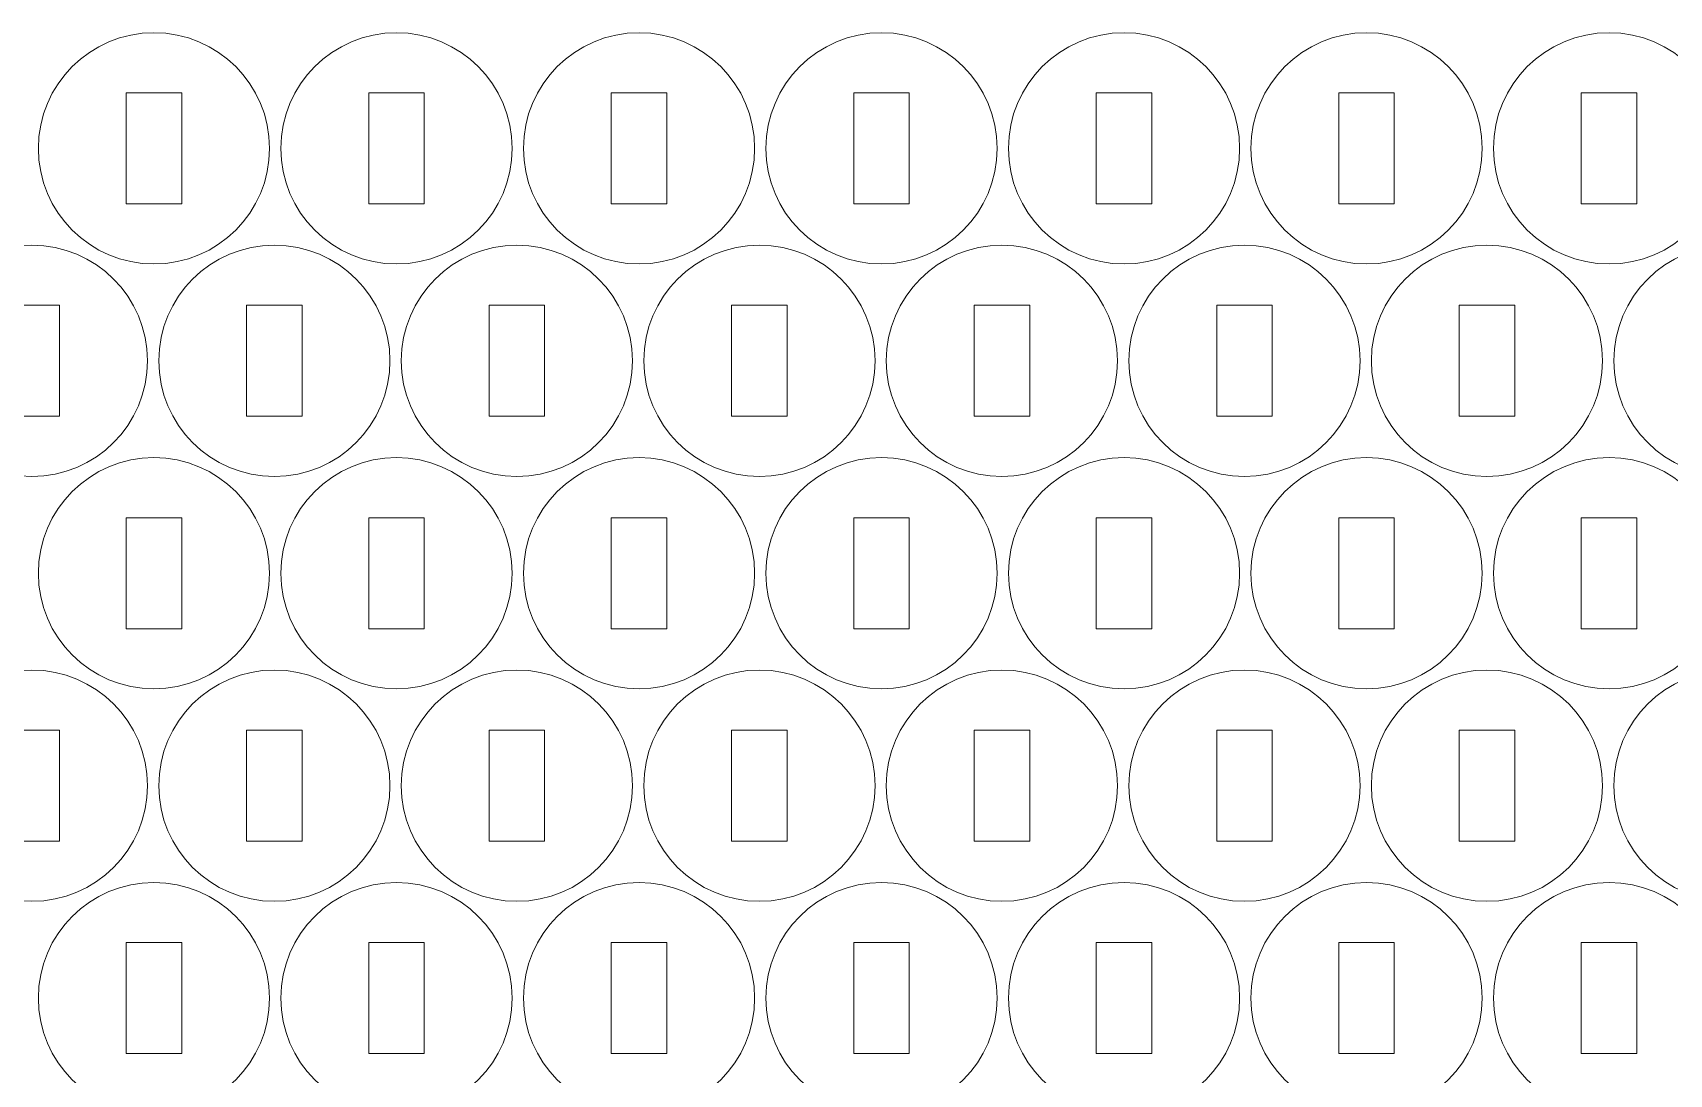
# Model space of a CAD drawing. Header units: millimetres. Extents: x -417 to 417, y -320 to 320.
# Drawn here: x -335 to -246.5, y -145.9 to -89.6 of the extents above; entities that cross this region are included whole.
import ezdxf

# ---------------------------------------------------------------- set-up
doc = ezdxf.new("R2010")
doc.units = ezdxf.units.MM
doc.header["$MEASUREMENT"] = 0
doc.layers.add('Camada 1', color=7, linetype='Continuous')

msp = doc.modelspace()

# ---------------------------------------------------------------- linework, layer by layer
at = {"layer": 'Camada 1', "lineweight": 20}
for points in [[(-328.4579, -89.5635), (-325.0061, -89.5635), (-322.2079, -92.3617), (-322.2079, -95.8135), (-322.2079, -95.8135), (-322.2079, -99.2653), (-325.0061, -102.0635), (-328.4579, -102.0635), (-328.4579, -102.0635), (-331.9097, -102.0635), (-334.7079, -99.2653), (-334.7079, -95.8135), (-334.7079, -95.8135), (-334.7079, -92.3617), (-331.9097, -89.5635), (-328.4579, -89.5635)], [(-315.3471, -89.5635), (-311.8953, -89.5635), (-309.0971, -92.3617), (-309.0971, -95.8135), (-309.0971, -95.8135), (-309.0971, -99.2653), (-311.8953, -102.0635), (-315.3471, -102.0635), (-315.3471, -102.0635), (-318.7989, -102.0635), (-321.5971, -99.2653), (-321.5971, -95.8135), (-321.5971, -95.8135), (-321.5971, -92.3617), (-318.7989, -89.5635), (-315.3471, -89.5635)], [(-302.2363, -89.5635), (-298.7845, -89.5635), (-295.9863, -92.3617), (-295.9863, -95.8135), (-295.9863, -95.8135), (-295.9863, -99.2653), (-298.7845, -102.0635), (-302.2363, -102.0635), (-302.2363, -102.0635), (-305.6881, -102.0635), (-308.4863, -99.2653), (-308.4863, -95.8135), (-308.4863, -95.8135), (-308.4863, -92.3617), (-305.6881, -89.5635), (-302.2363, -89.5635)], [(-289.1255, -89.5635), (-285.6737, -89.5635), (-282.8755, -92.3617), (-282.8755, -95.8135), (-282.8755, -95.8135), (-282.8755, -99.2653), (-285.6737, -102.0635), (-289.1255, -102.0635), (-289.1255, -102.0635), (-292.5773, -102.0635), (-295.3755, -99.2653), (-295.3755, -95.8135), (-295.3755, -95.8135), (-295.3755, -92.3617), (-292.5773, -89.5635), (-289.1255, -89.5635)], [(-276.0147, -89.5635), (-272.5629, -89.5635), (-269.7647, -92.3617), (-269.7647, -95.8135), (-269.7647, -95.8135), (-269.7647, -99.2653), (-272.5629, -102.0635), (-276.0147, -102.0635), (-276.0147, -102.0635), (-279.4665, -102.0635), (-282.2647, -99.2653), (-282.2647, -95.8135), (-282.2647, -95.8135), (-282.2647, -92.3617), (-279.4665, -89.5635), (-276.0147, -89.5635)], [(-262.9039, -89.5635), (-259.4521, -89.5635), (-256.6539, -92.3617), (-256.6539, -95.8135), (-256.6539, -95.8135), (-256.6539, -99.2653), (-259.4521, -102.0635), (-262.9039, -102.0635), (-262.9039, -102.0635), (-266.3557, -102.0635), (-269.1539, -99.2653), (-269.1539, -95.8135), (-269.1539, -95.8135), (-269.1539, -92.3617), (-266.3557, -89.5635), (-262.9039, -89.5635)], [(-249.7931, -89.5635), (-246.3413, -89.5635), (-243.5431, -92.3617), (-243.5431, -95.8135), (-243.5431, -95.8135), (-243.5431, -99.2653), (-246.3413, -102.0635), (-249.7931, -102.0635), (-249.7931, -102.0635), (-253.2449, -102.0635), (-256.0431, -99.2653), (-256.0431, -95.8135), (-256.0431, -95.8135), (-256.0431, -92.3617), (-253.2449, -89.5635), (-249.7931, -89.5635)], [(-329.9579, -92.8135), (-329.9579, -92.8135), (-326.9579, -92.8135), (-326.9579, -92.8135), (-326.9579, -92.8135), (-326.9579, -92.8135), (-326.9579, -98.8135), (-326.9579, -98.8135), (-326.9579, -98.8135), (-326.9579, -98.8135), (-329.9579, -98.8135), (-329.9579, -98.8135), (-329.9579, -98.8135), (-329.9579, -98.8135), (-329.9579, -92.8135), (-329.9579, -92.8135)], [(-316.8471, -92.8135), (-316.8471, -92.8135), (-313.8471, -92.8135), (-313.8471, -92.8135), (-313.8471, -92.8135), (-313.8471, -92.8135), (-313.8471, -98.8135), (-313.8471, -98.8135), (-313.8471, -98.8135), (-313.8471, -98.8135), (-316.8471, -98.8135), (-316.8471, -98.8135), (-316.8471, -98.8135), (-316.8471, -98.8135), (-316.8471, -92.8135), (-316.8471, -92.8135)], [(-303.7363, -92.8135), (-303.7363, -92.8135), (-300.7363, -92.8135), (-300.7363, -92.8135), (-300.7363, -92.8135), (-300.7363, -92.8135), (-300.7363, -98.8135), (-300.7363, -98.8135), (-300.7363, -98.8135), (-300.7363, -98.8135), (-303.7363, -98.8135), (-303.7363, -98.8135), (-303.7363, -98.8135), (-303.7363, -98.8135), (-303.7363, -92.8135), (-303.7363, -92.8135)], [(-290.6255, -92.8135), (-290.6255, -92.8135), (-287.6255, -92.8135), (-287.6255, -92.8135), (-287.6255, -92.8135), (-287.6255, -92.8135), (-287.6255, -98.8135), (-287.6255, -98.8135), (-287.6255, -98.8135), (-287.6255, -98.8135), (-290.6255, -98.8135), (-290.6255, -98.8135), (-290.6255, -98.8135), (-290.6255, -98.8135), (-290.6255, -92.8135), (-290.6255, -92.8135)], [(-277.5147, -92.8135), (-277.5147, -92.8135), (-274.5147, -92.8135), (-274.5147, -92.8135), (-274.5147, -92.8135), (-274.5147, -92.8135), (-274.5147, -98.8135), (-274.5147, -98.8135), (-274.5147, -98.8135), (-274.5147, -98.8135), (-277.5147, -98.8135), (-277.5147, -98.8135), (-277.5147, -98.8135), (-277.5147, -98.8135), (-277.5147, -92.8135), (-277.5147, -92.8135)], [(-264.4039, -92.8135), (-264.4039, -92.8135), (-261.4039, -92.8135), (-261.4039, -92.8135), (-261.4039, -92.8135), (-261.4039, -92.8135), (-261.4039, -98.8135), (-261.4039, -98.8135), (-261.4039, -98.8135), (-261.4039, -98.8135), (-264.4039, -98.8135), (-264.4039, -98.8135), (-264.4039, -98.8135), (-264.4039, -98.8135), (-264.4039, -92.8135), (-264.4039, -92.8135)], [(-251.2931, -92.8135), (-251.2931, -92.8135), (-248.2931, -92.8135), (-248.2931, -92.8135), (-248.2931, -92.8135), (-248.2931, -92.8135), (-248.2931, -98.8135), (-248.2931, -98.8135), (-248.2931, -98.8135), (-248.2931, -98.8135), (-251.2931, -98.8135), (-251.2931, -98.8135), (-251.2931, -98.8135), (-251.2931, -98.8135), (-251.2931, -92.8135), (-251.2931, -92.8135)], [(-335.06, -101.0464), (-331.6082, -101.0464), (-328.81, -103.8446), (-328.81, -107.2964), (-328.81, -107.2964), (-328.81, -110.7482), (-331.6082, -113.5464), (-335.06, -113.5464), (-335.06, -113.5464), (-338.5118, -113.5464), (-341.31, -110.7482), (-341.31, -107.2964), (-341.31, -107.2964), (-341.31, -103.8446), (-338.5118, -101.0464), (-335.06, -101.0464)], [(-321.9492, -101.0464), (-318.4974, -101.0464), (-315.6992, -103.8446), (-315.6992, -107.2964), (-315.6992, -107.2964), (-315.6992, -110.7482), (-318.4974, -113.5464), (-321.9492, -113.5464), (-321.9492, -113.5464), (-325.401, -113.5464), (-328.1992, -110.7482), (-328.1992, -107.2964), (-328.1992, -107.2964), (-328.1992, -103.8446), (-325.401, -101.0464), (-321.9492, -101.0464)], [(-308.8384, -101.0464), (-305.3866, -101.0464), (-302.5884, -103.8446), (-302.5884, -107.2964), (-302.5884, -107.2964), (-302.5884, -110.7482), (-305.3866, -113.5464), (-308.8384, -113.5464), (-308.8384, -113.5464), (-312.2902, -113.5464), (-315.0884, -110.7482), (-315.0884, -107.2964), (-315.0884, -107.2964), (-315.0884, -103.8446), (-312.2902, -101.0464), (-308.8384, -101.0464)], [(-295.7276, -101.0464), (-292.2758, -101.0464), (-289.4776, -103.8446), (-289.4776, -107.2964), (-289.4776, -107.2964), (-289.4776, -110.7482), (-292.2758, -113.5464), (-295.7276, -113.5464), (-295.7276, -113.5464), (-299.1794, -113.5464), (-301.9776, -110.7482), (-301.9776, -107.2964), (-301.9776, -107.2964), (-301.9776, -103.8446), (-299.1794, -101.0464), (-295.7276, -101.0464)], [(-282.6168, -101.0464), (-279.165, -101.0464), (-276.3668, -103.8446), (-276.3668, -107.2964), (-276.3668, -107.2964), (-276.3668, -110.7482), (-279.165, -113.5464), (-282.6168, -113.5464), (-282.6168, -113.5464), (-286.0686, -113.5464), (-288.8668, -110.7482), (-288.8668, -107.2964), (-288.8668, -107.2964), (-288.8668, -103.8446), (-286.0686, -101.0464), (-282.6168, -101.0464)], [(-269.506, -101.0464), (-266.0542, -101.0464), (-263.256, -103.8446), (-263.256, -107.2964), (-263.256, -107.2964), (-263.256, -110.7482), (-266.0542, -113.5464), (-269.506, -113.5464), (-269.506, -113.5464), (-272.9578, -113.5464), (-275.756, -110.7482), (-275.756, -107.2964), (-275.756, -107.2964), (-275.756, -103.8446), (-272.9578, -101.0464), (-269.506, -101.0464)], [(-256.3952, -101.0464), (-252.9434, -101.0464), (-250.1452, -103.8446), (-250.1452, -107.2964), (-250.1452, -107.2964), (-250.1452, -110.7482), (-252.9434, -113.5464), (-256.3952, -113.5464), (-256.3952, -113.5464), (-259.847, -113.5464), (-262.6452, -110.7482), (-262.6452, -107.2964), (-262.6452, -107.2964), (-262.6452, -103.8446), (-259.847, -101.0464), (-256.3952, -101.0464)], [(-243.2844, -101.0464), (-239.8326, -101.0464), (-237.0344, -103.8446), (-237.0344, -107.2964), (-237.0344, -107.2964), (-237.0344, -110.7482), (-239.8326, -113.5464), (-243.2844, -113.5464), (-243.2844, -113.5464), (-246.7362, -113.5464), (-249.5344, -110.7482), (-249.5344, -107.2964), (-249.5344, -107.2964), (-249.5344, -103.8446), (-246.7362, -101.0464), (-243.2844, -101.0464)], [(-336.56, -104.2964), (-336.56, -104.2964), (-333.56, -104.2964), (-333.56, -104.2964), (-333.56, -104.2964), (-333.56, -104.2964), (-333.56, -110.2964), (-333.56, -110.2964), (-333.56, -110.2964), (-333.56, -110.2964), (-336.56, -110.2964), (-336.56, -110.2964), (-336.56, -110.2964), (-336.56, -110.2964), (-336.56, -104.2964), (-336.56, -104.2964)], [(-323.4492, -104.2964), (-323.4492, -104.2964), (-320.4492, -104.2964), (-320.4492, -104.2964), (-320.4492, -104.2964), (-320.4492, -104.2964), (-320.4492, -110.2964), (-320.4492, -110.2964), (-320.4492, -110.2964), (-320.4492, -110.2964), (-323.4492, -110.2964), (-323.4492, -110.2964), (-323.4492, -110.2964), (-323.4492, -110.2964), (-323.4492, -104.2964), (-323.4492, -104.2964)], [(-310.3384, -104.2964), (-310.3384, -104.2964), (-307.3384, -104.2964), (-307.3384, -104.2964), (-307.3384, -104.2964), (-307.3384, -104.2964), (-307.3384, -110.2964), (-307.3384, -110.2964), (-307.3384, -110.2964), (-307.3384, -110.2964), (-310.3384, -110.2964), (-310.3384, -110.2964), (-310.3384, -110.2964), (-310.3384, -110.2964), (-310.3384, -104.2964), (-310.3384, -104.2964)], [(-297.2276, -104.2964), (-297.2276, -104.2964), (-294.2276, -104.2964), (-294.2276, -104.2964), (-294.2276, -104.2964), (-294.2276, -104.2964), (-294.2276, -110.2964), (-294.2276, -110.2964), (-294.2276, -110.2964), (-294.2276, -110.2964), (-297.2276, -110.2964), (-297.2276, -110.2964), (-297.2276, -110.2964), (-297.2276, -110.2964), (-297.2276, -104.2964), (-297.2276, -104.2964)], [(-284.1168, -104.2964), (-284.1168, -104.2964), (-281.1168, -104.2964), (-281.1168, -104.2964), (-281.1168, -104.2964), (-281.1168, -104.2964), (-281.1168, -110.2964), (-281.1168, -110.2964), (-281.1168, -110.2964), (-281.1168, -110.2964), (-284.1168, -110.2964), (-284.1168, -110.2964), (-284.1168, -110.2964), (-284.1168, -110.2964), (-284.1168, -104.2964), (-284.1168, -104.2964)], [(-271.006, -104.2964), (-271.006, -104.2964), (-268.006, -104.2964), (-268.006, -104.2964), (-268.006, -104.2964), (-268.006, -104.2964), (-268.006, -110.2964), (-268.006, -110.2964), (-268.006, -110.2964), (-268.006, -110.2964), (-271.006, -110.2964), (-271.006, -110.2964), (-271.006, -110.2964), (-271.006, -110.2964), (-271.006, -104.2964), (-271.006, -104.2964)], [(-257.8952, -104.2964), (-257.8952, -104.2964), (-254.8952, -104.2964), (-254.8952, -104.2964), (-254.8952, -104.2964), (-254.8952, -104.2964), (-254.8952, -110.2964), (-254.8952, -110.2964), (-254.8952, -110.2964), (-254.8952, -110.2964), (-257.8952, -110.2964), (-257.8952, -110.2964), (-257.8952, -110.2964), (-257.8952, -110.2964), (-257.8952, -104.2964), (-257.8952, -104.2964)], [(-328.4579, -112.5293), (-325.0061, -112.5293), (-322.2079, -115.3275), (-322.2079, -118.7793), (-322.2079, -118.7793), (-322.2079, -122.2311), (-325.0061, -125.0293), (-328.4579, -125.0293), (-328.4579, -125.0293), (-331.9097, -125.0293), (-334.7079, -122.2311), (-334.7079, -118.7793), (-334.7079, -118.7793), (-334.7079, -115.3275), (-331.9097, -112.5293), (-328.4579, -112.5293)], [(-315.3471, -112.5293), (-311.8953, -112.5293), (-309.0971, -115.3275), (-309.0971, -118.7793), (-309.0971, -118.7793), (-309.0971, -122.2311), (-311.8953, -125.0293), (-315.3471, -125.0293), (-315.3471, -125.0293), (-318.7989, -125.0293), (-321.5971, -122.2311), (-321.5971, -118.7793), (-321.5971, -118.7793), (-321.5971, -115.3275), (-318.7989, -112.5293), (-315.3471, -112.5293)], [(-302.2363, -112.5293), (-298.7845, -112.5293), (-295.9863, -115.3275), (-295.9863, -118.7793), (-295.9863, -118.7793), (-295.9863, -122.2311), (-298.7845, -125.0293), (-302.2363, -125.0293), (-302.2363, -125.0293), (-305.6881, -125.0293), (-308.4863, -122.2311), (-308.4863, -118.7793), (-308.4863, -118.7793), (-308.4863, -115.3275), (-305.6881, -112.5293), (-302.2363, -112.5293)], [(-289.1255, -112.5293), (-285.6737, -112.5293), (-282.8755, -115.3275), (-282.8755, -118.7793), (-282.8755, -118.7793), (-282.8755, -122.2311), (-285.6737, -125.0293), (-289.1255, -125.0293), (-289.1255, -125.0293), (-292.5773, -125.0293), (-295.3755, -122.2311), (-295.3755, -118.7793), (-295.3755, -118.7793), (-295.3755, -115.3275), (-292.5773, -112.5293), (-289.1255, -112.5293)], [(-276.0147, -112.5293), (-272.5629, -112.5293), (-269.7647, -115.3275), (-269.7647, -118.7793), (-269.7647, -118.7793), (-269.7647, -122.2311), (-272.5629, -125.0293), (-276.0147, -125.0293), (-276.0147, -125.0293), (-279.4665, -125.0293), (-282.2647, -122.2311), (-282.2647, -118.7793), (-282.2647, -118.7793), (-282.2647, -115.3275), (-279.4665, -112.5293), (-276.0147, -112.5293)], [(-262.9039, -112.5293), (-259.4521, -112.5293), (-256.6539, -115.3275), (-256.6539, -118.7793), (-256.6539, -118.7793), (-256.6539, -122.2311), (-259.4521, -125.0293), (-262.9039, -125.0293), (-262.9039, -125.0293), (-266.3557, -125.0293), (-269.1539, -122.2311), (-269.1539, -118.7793), (-269.1539, -118.7793), (-269.1539, -115.3275), (-266.3557, -112.5293), (-262.9039, -112.5293)], [(-249.7931, -112.5293), (-246.3413, -112.5293), (-243.5431, -115.3275), (-243.5431, -118.7793), (-243.5431, -118.7793), (-243.5431, -122.2311), (-246.3413, -125.0293), (-249.7931, -125.0293), (-249.7931, -125.0293), (-253.2449, -125.0293), (-256.0431, -122.2311), (-256.0431, -118.7793), (-256.0431, -118.7793), (-256.0431, -115.3275), (-253.2449, -112.5293), (-249.7931, -112.5293)], [(-329.9579, -115.7793), (-329.9579, -115.7793), (-326.9579, -115.7793), (-326.9579, -115.7793), (-326.9579, -115.7793), (-326.9579, -115.7793), (-326.9579, -121.7793), (-326.9579, -121.7793), (-326.9579, -121.7793), (-326.9579, -121.7793), (-329.9579, -121.7793), (-329.9579, -121.7793), (-329.9579, -121.7793), (-329.9579, -121.7793), (-329.9579, -115.7793), (-329.9579, -115.7793)], [(-316.8471, -115.7793), (-316.8471, -115.7793), (-313.8471, -115.7793), (-313.8471, -115.7793), (-313.8471, -115.7793), (-313.8471, -115.7793), (-313.8471, -121.7793), (-313.8471, -121.7793), (-313.8471, -121.7793), (-313.8471, -121.7793), (-316.8471, -121.7793), (-316.8471, -121.7793), (-316.8471, -121.7793), (-316.8471, -121.7793), (-316.8471, -115.7793), (-316.8471, -115.7793)], [(-303.7363, -115.7793), (-303.7363, -115.7793), (-300.7363, -115.7793), (-300.7363, -115.7793), (-300.7363, -115.7793), (-300.7363, -115.7793), (-300.7363, -121.7793), (-300.7363, -121.7793), (-300.7363, -121.7793), (-300.7363, -121.7793), (-303.7363, -121.7793), (-303.7363, -121.7793), (-303.7363, -121.7793), (-303.7363, -121.7793), (-303.7363, -115.7793), (-303.7363, -115.7793)], [(-290.6255, -115.7793), (-290.6255, -115.7793), (-287.6255, -115.7793), (-287.6255, -115.7793), (-287.6255, -115.7793), (-287.6255, -115.7793), (-287.6255, -121.7793), (-287.6255, -121.7793), (-287.6255, -121.7793), (-287.6255, -121.7793), (-290.6255, -121.7793), (-290.6255, -121.7793), (-290.6255, -121.7793), (-290.6255, -121.7793), (-290.6255, -115.7793), (-290.6255, -115.7793)], [(-277.5147, -115.7793), (-277.5147, -115.7793), (-274.5147, -115.7793), (-274.5147, -115.7793), (-274.5147, -115.7793), (-274.5147, -115.7793), (-274.5147, -121.7793), (-274.5147, -121.7793), (-274.5147, -121.7793), (-274.5147, -121.7793), (-277.5147, -121.7793), (-277.5147, -121.7793), (-277.5147, -121.7793), (-277.5147, -121.7793), (-277.5147, -115.7793), (-277.5147, -115.7793)], [(-264.4039, -115.7793), (-264.4039, -115.7793), (-261.4039, -115.7793), (-261.4039, -115.7793), (-261.4039, -115.7793), (-261.4039, -115.7793), (-261.4039, -121.7793), (-261.4039, -121.7793), (-261.4039, -121.7793), (-261.4039, -121.7793), (-264.4039, -121.7793), (-264.4039, -121.7793), (-264.4039, -121.7793), (-264.4039, -121.7793), (-264.4039, -115.7793), (-264.4039, -115.7793)], [(-251.2931, -115.7793), (-251.2931, -115.7793), (-248.2931, -115.7793), (-248.2931, -115.7793), (-248.2931, -115.7793), (-248.2931, -115.7793), (-248.2931, -121.7793), (-248.2931, -121.7793), (-248.2931, -121.7793), (-248.2931, -121.7793), (-251.2931, -121.7793), (-251.2931, -121.7793), (-251.2931, -121.7793), (-251.2931, -121.7793), (-251.2931, -115.7793), (-251.2931, -115.7793)], [(-335.06, -124.0122), (-331.6082, -124.0122), (-328.81, -126.8104), (-328.81, -130.2622), (-328.81, -130.2622), (-328.81, -133.714), (-331.6082, -136.5122), (-335.06, -136.5122), (-335.06, -136.5122), (-338.5118, -136.5122), (-341.31, -133.714), (-341.31, -130.2622), (-341.31, -130.2622), (-341.31, -126.8104), (-338.5118, -124.0122), (-335.06, -124.0122)], [(-321.9492, -124.0122), (-318.4974, -124.0122), (-315.6992, -126.8104), (-315.6992, -130.2622), (-315.6992, -130.2622), (-315.6992, -133.714), (-318.4974, -136.5122), (-321.9492, -136.5122), (-321.9492, -136.5122), (-325.401, -136.5122), (-328.1992, -133.714), (-328.1992, -130.2622), (-328.1992, -130.2622), (-328.1992, -126.8104), (-325.401, -124.0122), (-321.9492, -124.0122)], [(-308.8384, -124.0122), (-305.3866, -124.0122), (-302.5884, -126.8104), (-302.5884, -130.2622), (-302.5884, -130.2622), (-302.5884, -133.714), (-305.3866, -136.5122), (-308.8384, -136.5122), (-308.8384, -136.5122), (-312.2902, -136.5122), (-315.0884, -133.714), (-315.0884, -130.2622), (-315.0884, -130.2622), (-315.0884, -126.8104), (-312.2902, -124.0122), (-308.8384, -124.0122)], [(-295.7276, -124.0122), (-292.2758, -124.0122), (-289.4776, -126.8104), (-289.4776, -130.2622), (-289.4776, -130.2622), (-289.4776, -133.714), (-292.2758, -136.5122), (-295.7276, -136.5122), (-295.7276, -136.5122), (-299.1794, -136.5122), (-301.9776, -133.714), (-301.9776, -130.2622), (-301.9776, -130.2622), (-301.9776, -126.8104), (-299.1794, -124.0122), (-295.7276, -124.0122)], [(-282.6168, -124.0122), (-279.165, -124.0122), (-276.3668, -126.8104), (-276.3668, -130.2622), (-276.3668, -130.2622), (-276.3668, -133.714), (-279.165, -136.5122), (-282.6168, -136.5122), (-282.6168, -136.5122), (-286.0686, -136.5122), (-288.8668, -133.714), (-288.8668, -130.2622), (-288.8668, -130.2622), (-288.8668, -126.8104), (-286.0686, -124.0122), (-282.6168, -124.0122)], [(-269.506, -124.0122), (-266.0542, -124.0122), (-263.256, -126.8104), (-263.256, -130.2622), (-263.256, -130.2622), (-263.256, -133.714), (-266.0542, -136.5122), (-269.506, -136.5122), (-269.506, -136.5122), (-272.9578, -136.5122), (-275.756, -133.714), (-275.756, -130.2622), (-275.756, -130.2622), (-275.756, -126.8104), (-272.9578, -124.0122), (-269.506, -124.0122)], [(-256.3952, -124.0122), (-252.9434, -124.0122), (-250.1452, -126.8104), (-250.1452, -130.2622), (-250.1452, -130.2622), (-250.1452, -133.714), (-252.9434, -136.5122), (-256.3952, -136.5122), (-256.3952, -136.5122), (-259.847, -136.5122), (-262.6452, -133.714), (-262.6452, -130.2622), (-262.6452, -130.2622), (-262.6452, -126.8104), (-259.847, -124.0122), (-256.3952, -124.0122)], [(-243.2844, -124.0122), (-239.8326, -124.0122), (-237.0344, -126.8104), (-237.0344, -130.2622), (-237.0344, -130.2622), (-237.0344, -133.714), (-239.8326, -136.5122), (-243.2844, -136.5122), (-243.2844, -136.5122), (-246.7362, -136.5122), (-249.5344, -133.714), (-249.5344, -130.2622), (-249.5344, -130.2622), (-249.5344, -126.8104), (-246.7362, -124.0122), (-243.2844, -124.0122)], [(-336.56, -127.2622), (-336.56, -127.2622), (-333.56, -127.2622), (-333.56, -127.2622), (-333.56, -127.2622), (-333.56, -127.2622), (-333.56, -133.2622), (-333.56, -133.2622), (-333.56, -133.2622), (-333.56, -133.2622), (-336.56, -133.2622), (-336.56, -133.2622), (-336.56, -133.2622), (-336.56, -133.2622), (-336.56, -127.2622), (-336.56, -127.2622)], [(-323.4492, -127.2622), (-323.4492, -127.2622), (-320.4492, -127.2622), (-320.4492, -127.2622), (-320.4492, -127.2622), (-320.4492, -127.2622), (-320.4492, -133.2622), (-320.4492, -133.2622), (-320.4492, -133.2622), (-320.4492, -133.2622), (-323.4492, -133.2622), (-323.4492, -133.2622), (-323.4492, -133.2622), (-323.4492, -133.2622), (-323.4492, -127.2622), (-323.4492, -127.2622)], [(-310.3384, -127.2622), (-310.3384, -127.2622), (-307.3384, -127.2622), (-307.3384, -127.2622), (-307.3384, -127.2622), (-307.3384, -127.2622), (-307.3384, -133.2622), (-307.3384, -133.2622), (-307.3384, -133.2622), (-307.3384, -133.2622), (-310.3384, -133.2622), (-310.3384, -133.2622), (-310.3384, -133.2622), (-310.3384, -133.2622), (-310.3384, -127.2622), (-310.3384, -127.2622)], [(-297.2276, -127.2622), (-297.2276, -127.2622), (-294.2276, -127.2622), (-294.2276, -127.2622), (-294.2276, -127.2622), (-294.2276, -127.2622), (-294.2276, -133.2622), (-294.2276, -133.2622), (-294.2276, -133.2622), (-294.2276, -133.2622), (-297.2276, -133.2622), (-297.2276, -133.2622), (-297.2276, -133.2622), (-297.2276, -133.2622), (-297.2276, -127.2622), (-297.2276, -127.2622)], [(-284.1168, -127.2622), (-284.1168, -127.2622), (-281.1168, -127.2622), (-281.1168, -127.2622), (-281.1168, -127.2622), (-281.1168, -127.2622), (-281.1168, -133.2622), (-281.1168, -133.2622), (-281.1168, -133.2622), (-281.1168, -133.2622), (-284.1168, -133.2622), (-284.1168, -133.2622), (-284.1168, -133.2622), (-284.1168, -133.2622), (-284.1168, -127.2622), (-284.1168, -127.2622)], [(-271.006, -127.2622), (-271.006, -127.2622), (-268.006, -127.2622), (-268.006, -127.2622), (-268.006, -127.2622), (-268.006, -127.2622), (-268.006, -133.2622), (-268.006, -133.2622), (-268.006, -133.2622), (-268.006, -133.2622), (-271.006, -133.2622), (-271.006, -133.2622), (-271.006, -133.2622), (-271.006, -133.2622), (-271.006, -127.2622), (-271.006, -127.2622)], [(-257.8952, -127.2622), (-257.8952, -127.2622), (-254.8952, -127.2622), (-254.8952, -127.2622), (-254.8952, -127.2622), (-254.8952, -127.2622), (-254.8952, -133.2622), (-254.8952, -133.2622), (-254.8952, -133.2622), (-254.8952, -133.2622), (-257.8952, -133.2622), (-257.8952, -133.2622), (-257.8952, -133.2622), (-257.8952, -133.2622), (-257.8952, -127.2622), (-257.8952, -127.2622)], [(-328.4579, -135.4951), (-325.0061, -135.4951), (-322.2079, -138.2933), (-322.2079, -141.7451), (-322.2079, -141.7451), (-322.2079, -145.1969), (-325.0061, -147.9951), (-328.4579, -147.9951), (-328.4579, -147.9951), (-331.9097, -147.9951), (-334.7079, -145.1969), (-334.7079, -141.7451), (-334.7079, -141.7451), (-334.7079, -138.2933), (-331.9097, -135.4951), (-328.4579, -135.4951)], [(-315.3471, -135.4951), (-311.8953, -135.4951), (-309.0971, -138.2933), (-309.0971, -141.7451), (-309.0971, -141.7451), (-309.0971, -145.1969), (-311.8953, -147.9951), (-315.3471, -147.9951), (-315.3471, -147.9951), (-318.7989, -147.9951), (-321.5971, -145.1969), (-321.5971, -141.7451), (-321.5971, -141.7451), (-321.5971, -138.2933), (-318.7989, -135.4951), (-315.3471, -135.4951)], [(-302.2363, -135.4951), (-298.7845, -135.4951), (-295.9863, -138.2933), (-295.9863, -141.7451), (-295.9863, -141.7451), (-295.9863, -145.1969), (-298.7845, -147.9951), (-302.2363, -147.9951), (-302.2363, -147.9951), (-305.6881, -147.9951), (-308.4863, -145.1969), (-308.4863, -141.7451), (-308.4863, -141.7451), (-308.4863, -138.2933), (-305.6881, -135.4951), (-302.2363, -135.4951)], [(-289.1255, -135.4951), (-285.6737, -135.4951), (-282.8755, -138.2933), (-282.8755, -141.7451), (-282.8755, -141.7451), (-282.8755, -145.1969), (-285.6737, -147.9951), (-289.1255, -147.9951), (-289.1255, -147.9951), (-292.5773, -147.9951), (-295.3755, -145.1969), (-295.3755, -141.7451), (-295.3755, -141.7451), (-295.3755, -138.2933), (-292.5773, -135.4951), (-289.1255, -135.4951)], [(-276.0147, -135.4951), (-272.5629, -135.4951), (-269.7647, -138.2933), (-269.7647, -141.7451), (-269.7647, -141.7451), (-269.7647, -145.1969), (-272.5629, -147.9951), (-276.0147, -147.9951), (-276.0147, -147.9951), (-279.4665, -147.9951), (-282.2647, -145.1969), (-282.2647, -141.7451), (-282.2647, -141.7451), (-282.2647, -138.2933), (-279.4665, -135.4951), (-276.0147, -135.4951)], [(-262.9039, -135.4951), (-259.4521, -135.4951), (-256.6539, -138.2933), (-256.6539, -141.7451), (-256.6539, -141.7451), (-256.6539, -145.1969), (-259.4521, -147.9951), (-262.9039, -147.9951), (-262.9039, -147.9951), (-266.3557, -147.9951), (-269.1539, -145.1969), (-269.1539, -141.7451), (-269.1539, -141.7451), (-269.1539, -138.2933), (-266.3557, -135.4951), (-262.9039, -135.4951)], [(-249.7931, -135.4951), (-246.3413, -135.4951), (-243.5431, -138.2933), (-243.5431, -141.7451), (-243.5431, -141.7451), (-243.5431, -145.1969), (-246.3413, -147.9951), (-249.7931, -147.9951), (-249.7931, -147.9951), (-253.2449, -147.9951), (-256.0431, -145.1969), (-256.0431, -141.7451), (-256.0431, -141.7451), (-256.0431, -138.2933), (-253.2449, -135.4951), (-249.7931, -135.4951)], [(-329.9579, -138.7451), (-329.9579, -138.7451), (-326.9579, -138.7451), (-326.9579, -138.7451), (-326.9579, -138.7451), (-326.9579, -138.7451), (-326.9579, -144.7451), (-326.9579, -144.7451), (-326.9579, -144.7451), (-326.9579, -144.7451), (-329.9579, -144.7451), (-329.9579, -144.7451), (-329.9579, -144.7451), (-329.9579, -144.7451), (-329.9579, -138.7451), (-329.9579, -138.7451)], [(-316.8471, -138.7451), (-316.8471, -138.7451), (-313.8471, -138.7451), (-313.8471, -138.7451), (-313.8471, -138.7451), (-313.8471, -138.7451), (-313.8471, -144.7451), (-313.8471, -144.7451), (-313.8471, -144.7451), (-313.8471, -144.7451), (-316.8471, -144.7451), (-316.8471, -144.7451), (-316.8471, -144.7451), (-316.8471, -144.7451), (-316.8471, -138.7451), (-316.8471, -138.7451)], [(-303.7363, -138.7451), (-303.7363, -138.7451), (-300.7363, -138.7451), (-300.7363, -138.7451), (-300.7363, -138.7451), (-300.7363, -138.7451), (-300.7363, -144.7451), (-300.7363, -144.7451), (-300.7363, -144.7451), (-300.7363, -144.7451), (-303.7363, -144.7451), (-303.7363, -144.7451), (-303.7363, -144.7451), (-303.7363, -144.7451), (-303.7363, -138.7451), (-303.7363, -138.7451)], [(-290.6255, -138.7451), (-290.6255, -138.7451), (-287.6255, -138.7451), (-287.6255, -138.7451), (-287.6255, -138.7451), (-287.6255, -138.7451), (-287.6255, -144.7451), (-287.6255, -144.7451), (-287.6255, -144.7451), (-287.6255, -144.7451), (-290.6255, -144.7451), (-290.6255, -144.7451), (-290.6255, -144.7451), (-290.6255, -144.7451), (-290.6255, -138.7451), (-290.6255, -138.7451)], [(-277.5147, -138.7451), (-277.5147, -138.7451), (-274.5147, -138.7451), (-274.5147, -138.7451), (-274.5147, -138.7451), (-274.5147, -138.7451), (-274.5147, -144.7451), (-274.5147, -144.7451), (-274.5147, -144.7451), (-274.5147, -144.7451), (-277.5147, -144.7451), (-277.5147, -144.7451), (-277.5147, -144.7451), (-277.5147, -144.7451), (-277.5147, -138.7451), (-277.5147, -138.7451)], [(-264.4039, -138.7451), (-264.4039, -138.7451), (-261.4039, -138.7451), (-261.4039, -138.7451), (-261.4039, -138.7451), (-261.4039, -138.7451), (-261.4039, -144.7451), (-261.4039, -144.7451), (-261.4039, -144.7451), (-261.4039, -144.7451), (-264.4039, -144.7451), (-264.4039, -144.7451), (-264.4039, -144.7451), (-264.4039, -144.7451), (-264.4039, -138.7451), (-264.4039, -138.7451)], [(-251.2931, -138.7451), (-251.2931, -138.7451), (-248.2931, -138.7451), (-248.2931, -138.7451), (-248.2931, -138.7451), (-248.2931, -138.7451), (-248.2931, -144.7451), (-248.2931, -144.7451), (-248.2931, -144.7451), (-248.2931, -144.7451), (-251.2931, -144.7451), (-251.2931, -144.7451), (-251.2931, -144.7451), (-251.2931, -144.7451), (-251.2931, -138.7451), (-251.2931, -138.7451)]]:
    msp.add_open_spline(points, degree=3, knots=[0, 0, 0, 0, 0.2, 0.2, 0.2, 0.2, 0.4, 0.4, 0.4, 0.4, 0.6, 0.6, 0.6, 0.6, 1, 1, 1, 1], dxfattribs=at)

doc.saveas('drawing.dxf')
